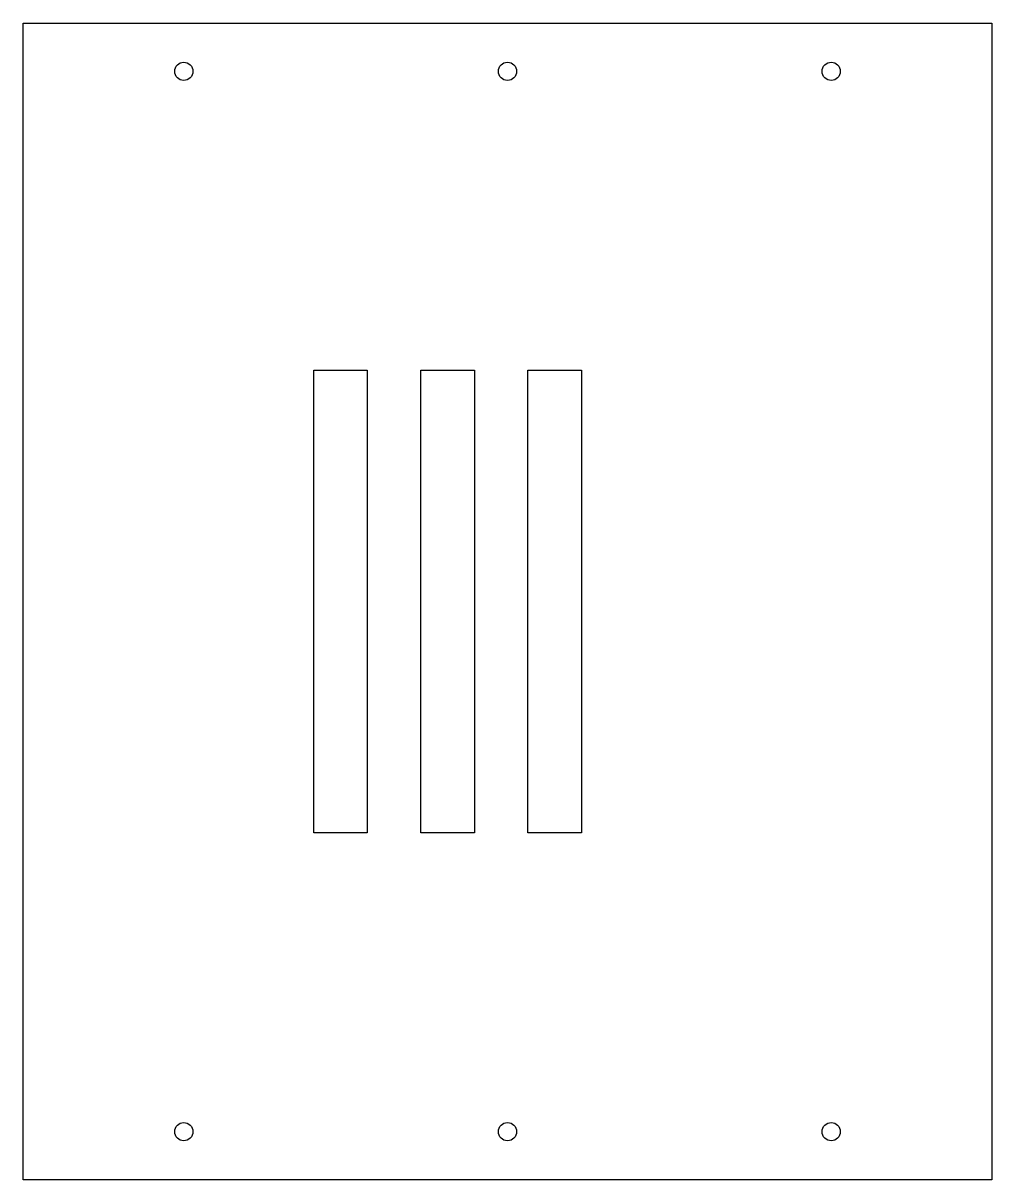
# Model space of a CAD drawing. Header units: millimetres. Extents: x 0 to 181, y 0 to 216.
import ezdxf

# ---------------------------------------------------------------- set-up
doc = ezdxf.new("R2010")
doc.units = ezdxf.units.MM
doc.layers.add('u_lid', color=7, linetype='CONTINUOUS')

msp = doc.modelspace()

# ---------------------------------------------------------------- linework, layer by layer
at = {"layer": 'u_lid'}
for p, q in [((0, 0, 172.27), (0, 216, 172.27)), ((0, 216, 172.27), (180.9, 216, 172.27)), ((180.9, 216, 172.27), (180.9, 0, 172.27)), ((54.27, 64.8, 172.27), (54.27, 151.2, 172.27)), ((54.27, 151.2, 172.27), (64.27, 151.2, 172.27)), ((64.27, 151.2, 172.27), (64.27, 64.8, 172.27)), ((74.27, 64.8, 172.27), (74.27, 151.2, 172.27)), ((74.27, 151.2, 172.27), (84.27, 151.2, 172.27)), ((84.27, 151.2, 172.27), (84.27, 64.8, 172.27)), ((94.27, 64.8, 172.27), (94.27, 151.2, 172.27)), ((94.27, 151.2, 172.27), (104.27, 151.2, 172.27)), ((104.27, 151.2, 172.27), (104.27, 64.8, 172.27)), ((64.27, 64.8, 172.27), (54.27, 64.8, 172.27)), ((84.27, 64.8, 172.27), (74.27, 64.8, 172.27)), ((104.27, 64.8, 172.27), (94.27, 64.8, 172.27)), ((180.9, 0, 172.27), (0, 0, 172.27))]:
    msp.add_line(p, q, dxfattribs=at)
for centre in [(30, 207, 172.27), (90.45, 207, 172.27), (150.9, 207, 172.27), (30, 9, 172.27), (90.45, 9, 172.27), (150.9, 9, 172.27)]:
    msp.add_circle(centre, 1.7, dxfattribs=at)

doc.saveas('drawing.dxf')
